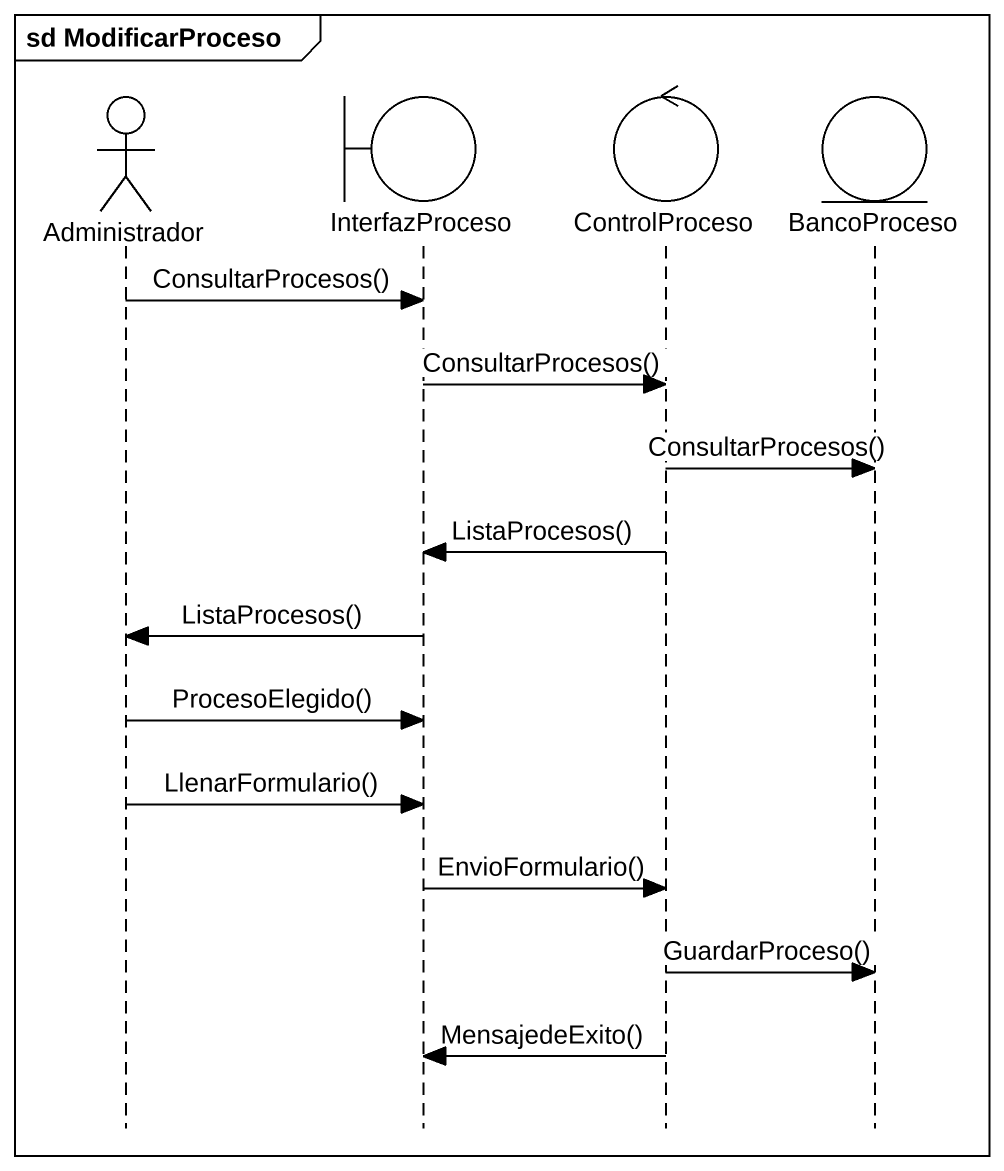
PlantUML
@startuml
mainframe sd ModificarProceso
hide footbox
actor Administrador
boundary InterfazProceso
control ControlProceso
entity BancoProceso

Administrador -> InterfazProceso : ConsultarProcesos()
InterfazProceso -> ControlProceso : ConsultarProcesos()
ControlProceso -> BancoProceso : ConsultarProcesos()
ControlProceso -> InterfazProceso : ListaProcesos()
InterfazProceso -> Administrador : ListaProcesos()
Administrador -> InterfazProceso : ProcesoElegido()
Administrador -> InterfazProceso : LlenarFormulario()
InterfazProceso -> ControlProceso : EnvioFormulario()
ControlProceso -> BancoProceso : GuardarProceso()
ControlProceso -> InterfazProceso : MensajedeExito()
@enduml
